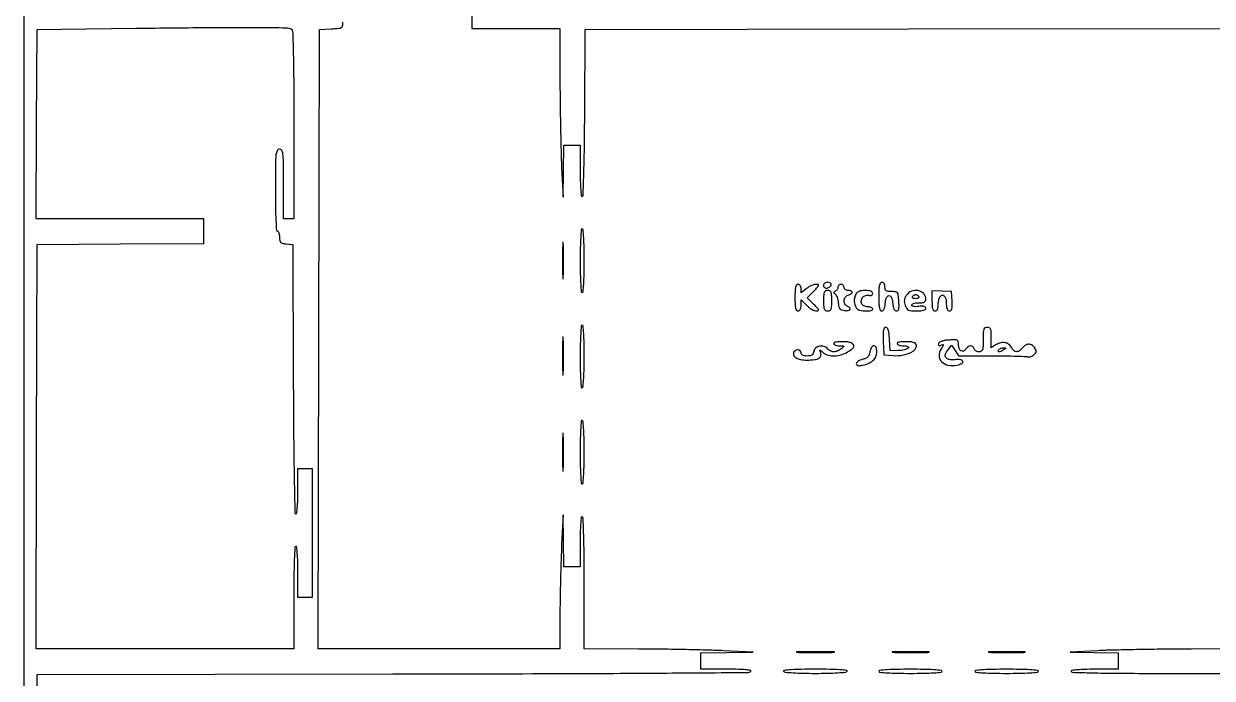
# Model space of a CAD drawing. Extents: x 0 to 1316, y 0 to 1875.
# Drawn here: x 0 to 581, y 1165 to 1484 of the extents above; entities that cross this region are included whole.
import ezdxf

# ---------------------------------------------------------------- set-up
doc = ezdxf.new("R2010")
doc.units = 0

msp = doc.modelspace()

# ---------------------------------------------------------------- linework, layer by layer
for points in [[(800.134204, 105.25, -0.000001), (792.412354, 142.427477)], [(727.514282, 446.536164, 0.000002), (714.449329, 385.963021, 0.000161)], [(636.871646, 33.320935, 0.000003), (624.372119, 93.683216, 0.000117)], [(219, 1488), (219, 1482), (240.5, 1482), (262, 1482), (262.12566, 1455.25, 0.002046), (262.225019, 1443.945364, 0.001777), (262.419734, 1432.098437, 0.001788), (262.672449, 1421.375749, 0.005257), (262.950304, 1414), (263.649288, 1399.5), (263.824644, 1412.25), (264, 1425), (268, 1425), (272, 1425), (272, 1412.5, 0.006252), (272.064256, 1407.361259, 0.013484), (272.269776, 1403.410452, 0.00828), (272.55973, 1400.383479, 0.38176), (272.988783, 1400, 0.40411), (273.455951, 1400.451269, 0.000988), (273.787968, 1410.619119, 0.004343), (274.066956, 1423.310073, 0.001721), (274.238783, 1440.75), (274.5, 1481.5), (432.75, 1481.753086), (591, 1482.006172)], [(6.239705, 1121.75), (6.5, 1166.5), (180.420467, 1166.720467, 0.000368), (258.4331, 1166.876732, 0.001102), (311.753835, 1167.140226, 0.000103), (354.131413, 1167.45174, 0.196949), (355.370467, 1167.970467, 0.600353), (355.226082, 1168.443991, 0.026378), (353.066077, 1168.75, 0.017219), (349.42288, 1168.945293, 0.00478), (343.7, 1169), (331, 1169), (331, 1173), (331, 1177), (343.75, 1177.175356), (356.5, 1177.350712), (342, 1178.049696, 0.005257), (334.624251, 1178.327551, 0.001788), (323.901562, 1178.580266, 0.001777), (312.054636, 1178.774981, 0.002046), (300.75, 1178.87434), (274, 1179), (274, 1210.940983, 0.002267), (273.9383, 1224.549905, 0.005409), (273.737336, 1234.654547, 0.001747), (273.461849, 1242.707134, 0.249898), (273, 1243.5, 0.540264), (272.549537, 1243.289524, 0.014869), (272.257603, 1240.723581, 0.015427), (272.058974, 1236.957881, 0.005462), (272, 1231.559017), (272, 1219), (268, 1219), (264, 1219), (263.824644, 1231.75), (263.649288, 1244.5), (262.950304, 1230, 0.003864), (262.673016, 1223.146962, 0.001884), (262.419734, 1214.398438, 0.001869), (262.224561, 1205.295286, 0.002703), (262.12566, 1197.25), (262, 1179), (202.996775, 1179), (143.993549, 1179), (144.246775, 1330.25), (144.5, 1481.5), (150.25, 1481.799904, 0.008067), (153.945235, 1482.052474, 0.107934), (155.237313, 1482.451332, 0.219481), (155.828721, 1483.272367, 0.048068), (156, 1485.049904, -0.032174)], [(603, 1179), (570.75, 1178.881866, 0.00182), (557.412891, 1178.784472, 0.001792), (544.007812, 1178.589747, 0.00176), (532.262233, 1178.335673, 0.006857), (525, 1178.05331), (511.5, 1177.342887), (523.25, 1177.171444), (535, 1177), (535, 1173), (535, 1169), (523.5, 1169, 0.00681), (518.755364, 1168.935375, 0.014876), (515.125, 1168.728261, 0.010078), (512.382029, 1168.433932, 0.377473), (512, 1168, 0.405439), (512.462585, 1167.5233, 0.00116), (522.086106, 1167.256354, 0.004618), (534.271689, 1167.059234, 0.001735), (551.344423, 1167), (590.688846, 1167)]]:
    msp.add_lwpolyline(points, format="xyb")
msp.add_lwpolyline([(1316, 0), (1316, 937.5), (1316, 1875), (658, 1875), (0, 1875), (0, 937.5), (0, 0)])
for points in [[(130.805557, 1481.620172, -0.250485), (131.449688, 1480.511563, -0.002474), (131.739483, 1471.022898, -0.005179), (131.945023, 1457.524463, -0.001217), (132, 1434.940983), (132, 1389), (129.5, 1389), (127, 1389), (127, 1406, 0.001893), (126.959091, 1416.804175, 0.027391), (126.720588, 1420.625, 0.106183), (126.128553, 1422.360902, 0.263491), (125, 1423, 0.286287), (123.8551, 1422.285936, 0.089188), (123.275, 1420.25, 0.023375), (123.039623, 1415.807038, 0.001547), (123, 1403, 0.003609), (123.061394, 1394.493996, 0.008881), (123.2625, 1388.25, 0.004008), (123.542341, 1383.428413, 0.395015), (124, 1383, -0.251687), (124.384085, 1382.793586, -0.064169), (124.70625, 1382.137362, -0.04978), (124.927198, 1381.188296, -0.032325), (125, 1380.063358, 0.037122), (125.121417, 1378.430238, 0.160604), (125.553353, 1377.573364, 0.144937), (126.438868, 1377.092442, 0.028393), (128.25, 1376.813358), (131.5, 1376.5), (131.75719, 1310.75, 0.001033), (131.927594, 1282.241503, 0.002742), (132.203138, 1261.871297, 0.000409), (132.528404, 1245.469001, 0.408179), (133.00719, 1245, 0.376224), (133.433218, 1245.37342, 0.010354), (133.727436, 1248.019914, 0.015265), (133.934889, 1251.503321, 0.007239), (134, 1256), (134, 1267), (137.5, 1267), (141, 1267), (141, 1235.5), (141, 1204), (137.5, 1204), (134, 1204), (134, 1216.5, 0.006171), (133.935981, 1221.686873, 0.013787), (133.73, 1225.625, 0.008841), (133.438029, 1228.60973, 0.380863), (133, 1229, 0.39943), (132.534961, 1228.557976, 0.002689), (132.26, 1222.5, 0.007172), (132.060516, 1214.719853, 0.002823), (132, 1204), (132, 1179), (68.995123, 1179), (5.990247, 1179), (6.245123, 1277.75), (6.5, 1376.5), (47.25, 1376.761217), (88, 1377.022435), (88, 1383.011217), (88, 1389), (46.990013, 1389), (5.980026, 1389), (6.240013, 1435.25), (6.5, 1481.5), (55, 1482.075247, -0.00081), (91.923341, 1482.453383, -0.003656), (113.484663, 1482.481609, -0.002055), (128.369079, 1482.331086, -0.135661)], [(272, 1368.5, 0.00481), (272.062666, 1361.98585, 0.011297), (272.266129, 1357.125, 0.006216), (272.55227, 1353.409436, 0.388296), (273, 1353, 0.388296), (273.44773, 1353.409436, 0.006216), (273.733871, 1357.125, 0.011297), (273.937334, 1361.98585, 0.00481), (274, 1368.5, 0.00481), (273.937334, 1375.01415, 0.011297), (273.733871, 1379.875, 0.006216), (273.44773, 1383.590564, 0.388296), (273, 1384, 0.388296), (272.55227, 1383.590564, 0.006216), (272.266129, 1379.875, 0.011297), (272.062666, 1375.01415, 0.00481)], [(263.40479, 1368.5, 0.001734), (263.425499, 1362.766482, 0.009257), (263.505604, 1359.637385, 0.898123), (263.621107, 1359.630083, 0.032437), (263.744755, 1360.797482, 0.006295), (263.849701, 1364.533582, 0.003909), (263.883365, 1368.920193, 0.003921), (263.848787, 1373.250287, 0.00707), (263.742454, 1376.797482, 0.058571), (263.619935, 1377.55133, 0.852078), (263.503029, 1377.537385, 0.008418), (263.424473, 1374.242314, 0.001786)], [(377, 1350.5, 0.00942), (377.06264, 1347.175614, 0.047315), (377.307692, 1345.333333, 0.108427), (377.770252, 1344.357915, 0.232029), (378.5, 1344, 0.144758), (379.132135, 1344.186931, 0.122259), (379.610444, 1344.697849, 0.086341), (379.905357, 1345.5399, 0.04118), (380, 1346.687091), (380, 1349.374182), (382.804719, 1346.687091, 0.030879), (384.020068, 1345.658745, 0.030997), (385.351329, 1344.789333, 0.032587), (386.603572, 1344.182252, 0.096866), (387.535488, 1344, 0.099872), (388.350521, 1344.164438, 0.409365), (388.526148, 1344.585077, 0.093502), (388.005626, 1345.400663, 0.007722), (386.244736, 1347.216803), (383.027933, 1350.433605), (386.210133, 1353.716803, 0.006222), (388.080551, 1355.69526, 0.10435), (388.539276, 1356.465862, 0.432406), (388.327219, 1356.866067, 0.066921), (387.331025, 1357, 0.073579), (386.355239, 1356.855624, 0.030469), (385.101237, 1356.39118, 0.029328), (383.795078, 1355.720674, 0.033416), (382.634859, 1354.92742), (380, 1352.85484), (380, 1354.92742, 0.067508), (379.890294, 1355.736257, 0.089451), (379.569066, 1356.40457, 0.105198), (379.083561, 1356.843177, 0.132026), (378.5, 1357, 0.232029), (377.770252, 1356.642085, 0.108427), (377.307692, 1355.666667, 0.047315), (377.06264, 1353.824386, 0.00942)], [(391, 1356.426676, 0.099154), (391.121465, 1355.820192, 0.133817), (391.46353, 1355.380696, 0.126354), (391.99829, 1355.159635, 0.083236), (392.667134, 1355.176676, 0.100818), (394.099763, 1355.769787, 0.210781), (394.729914, 1356.770795, 0.297834), (394.327282, 1357.642779, 0.14074), (393.083333, 1358, 0.066422), (392.248452, 1357.888599, 0.09567), (391.58104, 1357.561201, 0.111791), (391.15323, 1357.054646, 0.12024)], [(391, 1349, 0.011557), (391.064942, 1346.190675, 0.083766), (391.35, 1344.875, 0.189791), (391.953987, 1344.233935, 0.110458), (393, 1344, 0.110458), (394.046013, 1344.233935, 0.189791), (394.65, 1344.875, 0.083766), (394.935058, 1346.190675, 0.011557), (395, 1349, 0.011557), (394.935058, 1351.809325, 0.083766), (394.65, 1353.125, 0.189791), (394.046013, 1353.766065, 0.110458), (393, 1354, 0.110458), (391.953987, 1353.766065, 0.189791), (391.35, 1353.125, 0.083766), (391.064942, 1351.809325, 0.011557)], [(398, 1355.583333, -0.080037), (397.906642, 1355.00385, -0.064268), (397.632812, 1354.433822, -0.065096), (397.227913, 1353.959109, -0.087504), (396.75, 1353.659464, 0.046852), (396.196042, 1353.371702, 0.238768), (396.025989, 1353.081003, 0.216852), (396.152747, 1352.750818, 0.03923), (396.668648, 1352.317393, -0.121553), (397.141442, 1351.765724, -0.033233), (397.59134, 1350.702208, -0.031539), (397.955783, 1349.388962, -0.028262), (398.168648, 1347.991262, 0.027612), (398.454664, 1346.096707, 0.119389), (398.938657, 1345.075803, 0.146146), (399.779102, 1344.50057, 0.048891), (401.25, 1344.183578, 0.059698), (403.031664, 1344.191945, 0.235682), (403.918227, 1344.781534, 0.360091), (403.777591, 1345.599553, 0.085925), (402.5, 1346.361626, -0.187942), (401.344592, 1347.412297, -0.13952), (401.025848, 1349.12463, -0.134701), (401.655621, 1350.792697, -0.17326), (403, 1351.710251, 0.038887), (403.765484, 1351.975456, 0.050447), (404.4125, 1352.339118, 0.059916), (404.858742, 1352.740524, 0.181596), (405, 1353.116631, 0.2107), (404.851041, 1353.454424, 0.081235), (404.4125, 1353.74051, 0.061847), (403.765695, 1353.935204, 0.042236), (403, 1354, -0.072314), (402.230589, 1354.111864, -0.08892), (401.583333, 1354.4375, -0.10214), (401.153209, 1354.924246, -0.130775), (401, 1355.5, 0.099038), (400.885486, 1356.072457, 0.097945), (400.559375, 1356.559375, 0.097945), (400.072457, 1356.885486, 0.099038), (399.5, 1357, 0.09335), (398.92741, 1356.892158, 0.096425), (398.440625, 1356.583854, 0.099164), (398.114816, 1356.123872, 0.105033)], [(407.2, 1352.8, 0.082665), (406.739331, 1352.155329, 0.03742), (406.3525, 1351.18875, 0.035729), (406.088514, 1350.083486, 0.040779), (406, 1349, 0.040779), (406.088514, 1347.916514, 0.035729), (406.3525, 1346.81125, 0.03742), (406.739331, 1345.844671, 0.082665), (407.2, 1345.2, 0.148581), (408.805587, 1344.342786, 0.042464), (411.642994, 1344.027934, 0.042103), (414.292101, 1344.183141, 0.373015), (415, 1345, 0.219522), (414.82348, 1345.38268, 0.077805), (414.297053, 1345.70625, 0.059158), (413.523278, 1345.926784, 0.039889), (412.606989, 1346, -0.062827), (411.645459, 1346.121299, -0.060949), (410.733554, 1346.477857, -0.066072), (410.005871, 1347.004448, -0.111967), (409.589736, 1347.626748, -0.146491), (409.470208, 1349.206981, -0.128595), (410.223741, 1350.686004, -0.128962), (411.602761, 1351.603952, -0.147703), (413.180143, 1351.663142, 0.059655), (413.934711, 1351.559415, 0.123137), (414.511097, 1351.692913, 0.157416), (414.868891, 1352.050358, 0.118961), (415, 1352.59362, 0.334857), (414.224337, 1353.621954, 0.063048), (411.744467, 1354.002796, 0.057896), (408.967387, 1353.754394, 0.146159)], [(418, 1351, 0.008787), (418.062087, 1347.467403, 0.041946), (418.301416, 1345.465586, 0.091945), (418.742215, 1344.381553, 0.255665), (419.439635, 1344, 0.189055), (420.077675, 1344.250191, 0.096995), (420.591651, 1344.955103, 0.06224), (420.967772, 1346.12002, 0.026359), (421.189635, 1347.75, -0.025715), (421.414657, 1349.419282, -0.066184), (421.793991, 1350.573272, -0.106232), (422.32396, 1351.254111, -0.176213), (423, 1351.5, -0.176213), (423.67604, 1351.254111, -0.106232), (424.206009, 1350.573272, -0.066184), (424.585343, 1349.419282, -0.025715), (424.810365, 1347.75, 0.025772), (425.035105, 1346.084241, 0.065824), (425.414141, 1344.929252, 0.105405), (425.94263, 1344.246319, 0.177368), (426.615156, 1344, 0.190895), (427.311981, 1344.276102, 0.1437), (427.733212, 1344.993632, 0.063992), (427.893859, 1346.353463, 0.013466), (427.804791, 1348.75, 0.01177), (427.540317, 1351.760806, 0.133862), (427.104434, 1352.860737, 0.202487), (426.238264, 1353.365667, 0.032809), (424.25, 1353.490334, -0.025339), (422.513452, 1353.573216, -0.12748), (421.608497, 1353.905554, -0.180579), (421.147726, 1354.56771, -0.062742), (421, 1355.740334, 0.05717), (420.895493, 1356.651346, 0.089637), (420.584046, 1357.373389, 0.111926), (420.101273, 1357.833941, 0.135552), (419.5, 1358, 0.241448), (418.764111, 1357.622643, 0.103378), (418.303571, 1356.583333, 0.044348), (418.061101, 1354.613168, 0.008455)], [(431.496485, 1351.634979, 0.041431), (430.801241, 1350.35391, 0.07647), (430.495287, 1349.211932, 0.076595), (430.546958, 1348.032067, 0.04169), (430.948681, 1346.634979, 0.055163), (431.677251, 1345.213162, 0.136372), (432.553398, 1344.450939, 0.093585), (433.912698, 1344.091843, 0.017915), (436.475249, 1344, 0.018372), (438.490926, 1344.07409, 0.051578), (439.879319, 1344.321783, 0.08835), (440.711137, 1344.729618, 0.23908), (441, 1345.299199, 0.203909), (440.767566, 1345.845446, 0.12998), (440.155135, 1346.186151, 0.069314), (439.091356, 1346.304461, 0.022147), (437.5, 1346.189793, -0.02454), (436.051036, 1346.092351, -0.053976), (434.946633, 1346.191759, -0.085398), (434.242546, 1346.463228, -0.263992), (434, 1346.890594, -0.262547), (434.240695, 1347.317382, -0.059278), (435.028125, 1347.674112, -0.04674), (436.159094, 1347.919361, -0.030042), (437.5, 1348, 0.023397), (439.248471, 1348.081861, 0.09565), (440.263889, 1348.378571, 0.163899), (440.803698, 1348.934291, 0.111956), (441, 1349.8, 0.191514), (439.942359, 1352.45998, 0.157064), (437.242168, 1353.943247, 0.142089), (433.967494, 1353.642602, 0.155463)], [(444, 1348.928634, 0.014393), (444.069663, 1346.509116, 0.059537), (444.326086, 1345.071439, 0.123351), (444.794316, 1344.291905, 0.198662), (445.5, 1344, 0.146677), (446.135326, 1344.190473, 0.12175), (446.616203, 1344.710885, 0.084983), (446.914833, 1345.571295, 0.039757), (447.015313, 1346.75, -0.027532), (447.085351, 1347.903962, -0.024069), (447.282537, 1349.097009, -0.0248), (447.566685, 1350.158663, -0.06346), (447.903509, 1350.878115, -0.178402), (448.942491, 1351.673042, -0.292295), (449.974147, 1351.388921, -0.133131), (450.753647, 1349.849047, -0.051019), (451, 1347.440983, 0.025805), (451.082616, 1345.841274, 0.080471), (451.362961, 1344.803287, 0.136919), (451.852412, 1344.218086, 0.151676), (452.554791, 1344, 0.176746), (453.291503, 1344.268819, 0.154644), (453.731888, 1344.96476, 0.067366), (453.897463, 1346.306362, 0.013087), (453.804791, 1348.75), (453.5, 1353.5), (448.75, 1353.678634), (444, 1353.857269)], [(437.5, 1351, -0.210115), (437.553029, 1350.621971, -0.178861), (437.314314, 1350.29375, -0.100989), (436.768372, 1350.071437, -0.046386), (436, 1350, -0.046386), (435.231628, 1350.071437, -0.100989), (434.685686, 1350.29375, -0.178861), (434.446971, 1350.621971, -0.210115), (434.5, 1351, -0.057296), (434.80183, 1351.382513, -0.050113), (435.195564, 1351.70625, -0.052849), (435.617099, 1351.926995, -0.094481), (436, 1352, -0.094481), (436.382901, 1351.926995, -0.052849), (436.804436, 1351.70625, -0.050113), (437.19817, 1351.382513, -0.057296)], [(272, 1321.440983, 0.004353), (272.058583, 1314.712793, 0.012355), (272.256137, 1310.025513, 0.009745), (272.541782, 1306.724579, 0.552343), (273, 1306.5, 0.236851), (273.428297, 1307.195303, 0.005694), (273.722926, 1311.086547, 0.01056), (273.933131, 1315.964804, 0.005486), (274, 1322.059017, 0.005017), (273.937123, 1328.325793, 0.011692), (273.733267, 1333.014754, 0.00661), (273.446161, 1336.593626, 0.387151), (273, 1337, 0.388411), (272.552109, 1336.590252, 0.006177), (272.266068, 1332.860246, 0.011257), (272.062645, 1327.98125, 0.004789)], [(263.407091, 1322, 0.001698), (263.42718, 1316.083444, 0.008506), (263.506054, 1312.770313, 0.883896), (263.621592, 1312.760783, 0.041169), (263.743988, 1313.75, 0.006428), (263.849018, 1317.50572, 0.003776), (263.882958, 1322, 0.003776), (263.849018, 1326.49428, 0.006428), (263.743988, 1330.25, 0.041169), (263.621592, 1331.239217, 0.883896), (263.506054, 1331.229687, 0.008506), (263.42718, 1327.916556, 0.001698)], [(420.20431, 1329.25), (420.5, 1322.5), (424.938829, 1322.183276, 0.071345), (430.127659, 1322.553431, 0.080491), (434.774958, 1324.378979, 0.204117), (436.383323, 1326.570322, 0.374932), (435.418213, 1328.393011, 0.069541), (433.187123, 1328.90964, 0.033848), (430.257548, 1328.971224, 0.027931), (427.594821, 1328.697339, 0.36856), (427, 1328, 0.264664), (427.219043, 1327.615172, 0.058312), (427.94, 1327.29375, 0.046154), (428.974001, 1327.072665, 0.029609), (430.2, 1327, -0.086098), (432.212078, 1326.65094, -0.581704), (432.349369, 1325.867756, -0.125401), (430.449668, 1324.970824, -0.040056), (427.320297, 1324.620297), (423.5, 1324.5), (423.200096, 1330.25, 0.0125), (422.983338, 1333.055509, 0.05019), (422.637897, 1334.738842, 0.101008), (422.126196, 1335.666597, 0.219798), (421.404406, 1336, 0.236313), (420.680431, 1335.637593, 0.117187), (420.261275, 1334.671251, 0.046823), (420.106716, 1332.799209, 0.008144)], [(469, 1330, -0.0088), (468.940273, 1326.606512, -0.067708), (468.671125, 1325.042388, -0.176099), (468.092222, 1324.287544, -0.142945), (467.106989, 1324, -0.07271), (466.340293, 1324.112085, -0.064008), (465.600966, 1324.440625, -0.066864), (464.999607, 1324.926463, -0.098143), (464.638374, 1325.5, 0.121748), (463.89464, 1326.567046, 0.191487), (462.855486, 1326.936256, 0.153084), (461.662546, 1326.513174, 0.073834), (460.511946, 1325.347225, -0.130248), (459.335109, 1324.394808, -0.253872), (458.165312, 1324.483755, -0.17777), (457.291764, 1325.642918, -0.073617), (457, 1327.613808, 0.055704), (456.840482, 1329.041206, 0.231426), (456.312557, 1329.697489, 0.116011), (455.198638, 1329.932042, 0.010423), (452.328169, 1329.804791, 0.022203), (450.339814, 1329.586096, 0.042063), (448.774744, 1329.206375, 0.054798), (447.68048, 1328.702421, 0.179717), (447.191719, 1328.09065, 0.065191), (447.077836, 1327.492862, 0.266774), (447.236677, 1327.174944, 0.20086), (447.642561, 1327.097054, 0.039911), (448.366875, 1327.310542, -0.023667), (449.299077, 1327.618514, -0.486974), (449.505858, 1327.46629, -0.148413), (449.386853, 1327.027447, -0.005139), (448.420397, 1325.518854, 0.154076), (447.483176, 1322.188097, 0.187008), (448.741277, 1319.222357, 0.153371), (451.955533, 1317.485226, 0.102182), (456.173724, 1317.538156, 0.054039), (458.595124, 1318.35182, 0.396604), (459.012012, 1319.385068, 0.285737), (457.92614, 1320.197775, 0.045265), (455.142095, 1320.184941, -0.06062), (452.287958, 1320.259203, -0.210978), (450.763752, 1321.221102, -0.245114), (450.579865, 1322.867506, -0.077942), (451.856507, 1325.071122), (453.612741, 1327.239978), (455.287021, 1324.684703), (456.961301, 1322.129429), (473.510936, 1322.105014, -0.002862), (479.913511, 1322.058917, -0.004432), (485.440693, 1321.938468, -0.001483), (490.205604, 1321.778218, -0.129972), (490.882963, 1321.572333, 0.169484), (491.329588, 1321.473492, 0.050535), (492.021117, 1321.62738, 0.044309), (492.815956, 1321.971434, 0.035473), (493.602678, 1322.473464, 0.040249), (494.513933, 1323.271658, 0.133334), (494.896904, 1323.962988, 0.146408), (494.859382, 1324.713182, 0.052199), (494.392817, 1325.691431, 0.090937), (493.073525, 1327.163536, 0.150448), (491.524583, 1327.74666, 0.146921), (489.888857, 1327.363053, 0.085354), (488.323252, 1326.064563, -0.054044), (486.747194, 1324.582368, -0.156693), (485.35106, 1324.094975, -0.191965), (484.117594, 1324.551244, -0.086662), (483.036245, 1325.932275, 0.101924), (481.638968, 1327.609676, 0.11595), (479.752231, 1328.503081, 0.11103), (477.599164, 1328.482017, 0.087498), (475.451037, 1327.559875), (473, 1325.953894), (473, 1330.976947, 0.011463), (472.935234, 1333.801508, 0.083461), (472.650459, 1335.122118, 0.189826), (472.046433, 1335.765175, 0.110825), (471, 1336, 0.12648), (469.939334, 1335.727332, 0.188641), (469.333333, 1335, 0.072107), (469.05871, 1333.471613, 0.008455)], [(396, 1328, 0.239666), (396.196256, 1327.61408, 0.067837), (396.807813, 1327.284408, 0.052353), (397.696718, 1327.053323, 0.034554), (398.75, 1326.968197, -0.006145), (400.531302, 1326.925695, -0.266048), (400.839444, 1326.734135, -0.359985), (400.77785, 1326.424783, -0.008904), (399.55887, 1325.468197, -0.063989), (397.709997, 1324.410201, -0.101453), (395.924328, 1324.067268, -0.1155), (394.312393, 1324.465935, -0.101758), (392.958041, 1325.550558, 0.148241), (391.226615, 1326.694198, 0.120321), (388.994888, 1326.805665, 0.129592), (387.082656, 1325.88823, 0.183167), (386.180449, 1324.25, -0.066193), (385.871681, 1323.148372, -0.140868), (385.316426, 1322.469211, -0.115257), (384.401529, 1322.107981, -0.036652), (382.930449, 1322, -0.035079), (381.647367, 1322.090129, -0.083402), (380.738408, 1322.377967, -0.12576), (380.19873, 1322.854463, -0.150442), (380, 1323.5, 0.197942), (379.601855, 1324.466306, 0.166644), (378.602521, 1324.960031, 0.142802), (377.385811, 1324.769842, 0.145636), (376.472927, 1323.956195, 0.237515), (376.345362, 1322.496771, 0.161285), (377.439072, 1321.195682, 0.091904), (379.758634, 1320.299559, 0.047206), (382.872445, 1320.015313, 0.026152), (386.497161, 1320.21706, 0.095464), (388.688451, 1320.890693, 0.194788), (389.64463, 1322.03182, 0.171423), (389.602683, 1323.593008, -0.007702), (389.188878, 1324.723112, -0.489637), (389.288735, 1324.877186, -0.204613), (389.561152, 1324.787348, -0.00334), (390.785706, 1323.693933, 0.119942), (393.089262, 1322.444992, 0.070802), (396.213729, 1322.078679, 0.064799), (399.618659, 1322.607492, 0.066105), (402.75, 1323.98904, 0.026144), (404.964184, 1325.503212, 0.14006), (405.829088, 1326.663885, 0.294759), (405.626804, 1327.607443, 0.105367), (404.418213, 1328.393011, 0.069541), (402.187123, 1328.90964, 0.033848), (399.257548, 1328.971224, 0.027931), (396.594821, 1328.697339, 0.36856)], [(413.645833, 1323.979167, -0.044817), (413.196025, 1322.454987, -0.102571), (412.541667, 1321.458333, -0.102571), (411.545013, 1320.803975, -0.044817), (410.020833, 1320.354167, 0.042306), (408.846751, 1320.014064, 0.057981), (407.873086, 1319.504248, 0.071572), (407.217779, 1318.90459, 0.173411), (407, 1318.295545, 0.144926), (407.192151, 1317.646541, 0.193435), (407.689899, 1317.296466, 0.091249), (408.625357, 1317.250774, 0.019061), (410.25, 1317.531838, 0.052515), (413.169134, 1318.480958, 0.089393), (415.284332, 1319.920607, 0.104353), (416.554006, 1321.82955, 0.095029), (417, 1324.154988, 0.083716), (416.642233, 1326.276799, 0.333911), (415.61455, 1326.968124, 0.266323), (414.425075, 1326.200776, 0.070091)], [(479, 1325, -0.03301), (477.680839, 1324.266028, -0.110887), (476.722292, 1324.050802, -0.372932), (476.366526, 1324.359022, -0.175918), (476.5, 1325, -0.101161), (476.859627, 1325.382022, -0.052761), (477.433213, 1325.701752, -0.049393), (478.116349, 1325.916365, -0.053738), (478.809017, 1325.984687, -0.012098), (479.761472, 1325.953006, -0.343021), (479.935744, 1325.800669, -0.295079), (479.842749, 1325.569384, -0.010223)], [(272, 1275, 0.004195), (272.058526, 1268.024119, 0.011912), (272.255925, 1263.165136, 0.009086), (272.540591, 1259.7266, 0.553988), (273, 1259.5, 0.236754), (273.428074, 1260.194656, 0.005725), (273.722819, 1264.071727, 0.010594), (273.933094, 1268.931816, 0.005513), (274, 1275, 0.005513), (273.933094, 1281.068184, 0.010594), (273.722819, 1285.928273, 0.005725), (273.428074, 1289.805344, 0.236754), (273, 1290.5, 0.553988), (272.540591, 1290.2734, 0.009086), (272.255925, 1286.834864, 0.011912), (272.058526, 1281.975881, 0.004195)], [(263.407091, 1275, 0.001698), (263.42718, 1269.083444, 0.008506), (263.506054, 1265.770313, 0.883896), (263.621592, 1265.760783, 0.041169), (263.743988, 1266.75, 0.006428), (263.849018, 1270.50572, 0.003776), (263.882958, 1275, 0.003776), (263.849018, 1279.49428, 0.006428), (263.743988, 1283.25, 0.041169), (263.621592, 1284.239217, 0.883896), (263.506054, 1284.229687, 0.008506), (263.42718, 1280.916556, 0.001698)], [(378.75, 1177.256012, 0.006428), (382.50572, 1177.150982, 0.003776), (387, 1177.117042, 0.003776), (391.49428, 1177.150982, 0.006428), (395.25, 1177.256012, 0.041169), (396.239217, 1177.378408, 0.883896), (396.229688, 1177.493946, 0.008506), (392.916556, 1177.57282, 0.001698), (387, 1177.592909, 0.001698), (381.083444, 1177.57282, 0.008506), (377.770312, 1177.493946, 0.883896), (377.760783, 1177.378408, 0.041169)], [(425.797482, 1177.255245, 0.006295), (429.533582, 1177.150299, 0.003909), (433.920193, 1177.116635, 0.003921), (438.250287, 1177.151213, 0.00707), (441.797482, 1177.257546, 0.058571), (442.55133, 1177.380065, 0.852078), (442.537385, 1177.496971, 0.008418), (439.242314, 1177.575527, 0.001786), (433.5, 1177.59521, 0.001734), (427.766482, 1177.574501, 0.009257), (424.637385, 1177.494396, 0.898123), (424.630083, 1177.378893, 0.032437)], [(472.797482, 1177.255245, 0.006295), (476.533582, 1177.150299, 0.003909), (480.920193, 1177.116635, 0.003921), (485.250287, 1177.151213, 0.00707), (488.797482, 1177.257546, 0.058571), (489.55133, 1177.380065, 0.852078), (489.537385, 1177.496971, 0.008418), (486.242314, 1177.575527, 0.001786), (480.5, 1177.59521, 0.001734), (474.766482, 1177.574501, 0.009257), (471.637385, 1177.494396, 0.898123), (471.630083, 1177.378893, 0.032437)], [(371.5, 1168, 0.236754), (372.194656, 1167.571926, 0.005725), (376.071727, 1167.277181, 0.010594), (380.931816, 1167.066906, 0.005513), (387, 1167, 0.005513), (393.068184, 1167.066906, 0.010594), (397.928273, 1167.277181, 0.005725), (401.805344, 1167.571926, 0.236754), (402.5, 1168, 0.553988), (402.2734, 1168.459409, 0.009086), (398.834864, 1168.744075, 0.011912), (393.975881, 1168.941474, 0.004195), (387, 1169, 0.004195), (380.024119, 1168.941474, 0.011912), (375.165136, 1168.744075, 0.009086), (371.7266, 1168.459409, 0.553988)], [(418, 1168, 0.388296), (418.409436, 1167.55227, 0.006216), (422.125, 1167.266129, 0.011297), (426.98585, 1167.062666, 0.00481), (433.5, 1167, 0.00481), (440.01415, 1167.062666, 0.011297), (444.875, 1167.266129, 0.006216), (448.590564, 1167.55227, 0.388296), (449, 1168, 0.388296), (448.590564, 1168.44773, 0.006216), (444.875, 1168.733871, 0.011297), (440.01415, 1168.937334, 0.00481), (433.5, 1169, 0.00481), (426.98585, 1168.937334, 0.011297), (422.125, 1168.733871, 0.006216), (418.409436, 1168.44773, 0.388296)], [(465, 1168, 0.388296), (465.409436, 1167.55227, 0.006216), (469.125, 1167.266129, 0.011297), (473.98585, 1167.062666, 0.00481), (480.5, 1167, 0.00481), (487.01415, 1167.062666, 0.011297), (491.875, 1167.266129, 0.006216), (495.590564, 1167.55227, 0.388296), (496, 1168, 0.388296), (495.590564, 1168.44773, 0.006216), (491.875, 1168.733871, 0.011297), (487.01415, 1168.937334, 0.00481), (480.5, 1169, 0.00481), (473.98585, 1168.937334, 0.011297), (469.125, 1168.733871, 0.006216), (465.409436, 1168.44773, 0.388296)]]:
    msp.add_lwpolyline(points, format="xyb", close=True)

doc.saveas('drawing.dxf')
